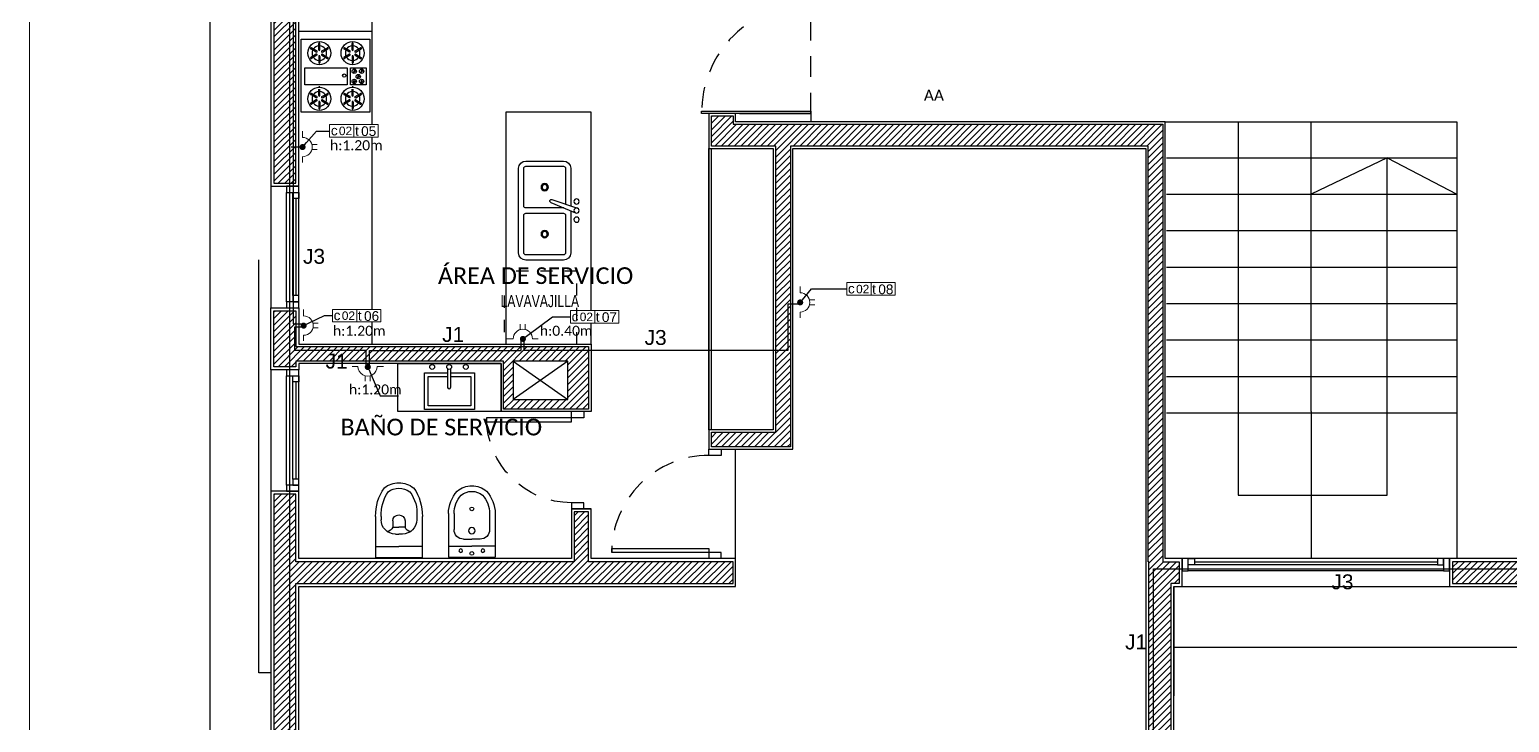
# Model space of a CAD drawing. Header units: millimetres. Extents: x 430 to 1353, y -204 to 152.
# Drawn here: x 641.06 to 653.24, y -1.71 to 4 of the extents above; entities that cross this region are included whole.
import ezdxf
from ezdxf import colors
from ezdxf.entities.mleader import LeaderData, LeaderLine
from ezdxf.math import Vec2, Vec3

# ---------------------------------------------------------------- set-up
doc = ezdxf.new("R2010")
doc.units = ezdxf.units.MM
doc.linetypes.add('DASHED', pattern=[0.3, 0.17, -0.13])
doc.linetypes.add('HIDDENX3', pattern=[0.15, 0.1, -0.05])
doc.layers.get('0').update_dxf_attribs({"color": 250})
for name, color, linetype in [('AN - Texto 1-25', 252, 'Continuous'), ('AR - Carpinteria', 252, 'Continuous'), ('AR - Equipamiento Fijo', 252, 'Continuous'), ('AR - Ht', 252, 'Continuous'), ('AR - Proyeccion', 252, 'DASHED'), ('AR - Vista 05', 252, 'Continuous'), ('AR - Vista 1', 252, 'Continuous'), ('AR - Vista 4', 252, 'Continuous'), ('AR-VISTA-1', 252, 'Continuous'), ('AR_Vista 1', 252, 'Continuous'), ('ER-AA', 252, 'HIDDENX3'), ('ND- ESPACIOS', 253, 'Continuous')]:
    doc.layers.add(name, color=color, linetype=linetype)
for name, color, linetype, lineweight in [('ND-Cotas', 252, 'Continuous', 9), ('ND-GLOBAL_Notas', 252, 'Continuous', 9), ('ND-texto', 251, 'Continuous', 15), ('ND-TUG-C2', 70, 'Continuous', 30), ('ND-TUG-C3', 21, 'Continuous', 30), ('ND-TUG_Boca', 160, 'Continuous', 9)]:
    doc.layers.add(name, color=color, linetype=linetype, lineweight=lineweight)
doc.styles.add('50-TXT', font='GOTHIC.TTF', dxfattribs={"width": 0.75, "height": 0.1})
doc.styles.add('Arial', font='arial.ttf')
doc.styles.add('IMPLANTACION', font='arial.ttf', dxfattribs={"height": 0.3})
doc.styles.get("Standard").update_dxf_attribs({"font": 'arial.ttf'})

# ---------------------------------------------------------------- blocks, each defined once
blk = doc.blocks.new('Toma_doble')
for p, q in [((-0.021, 0.107), (-0.021, 0.15)), ((0.019, 0.107), (0.019, 0.15)), ((-0.079, 0.03), (-0.132, 0.03)), ((0.079, 0.03), (0.126, 0.03))]:
    blk.add_line(p, q)
blk.add_arc((0, 0.03), 0.0794, 360, 180)
blk = doc.blocks.new('_Dot')
at = {"color": 0, "linetype": 'ByBlock', "lineweight": -2}
blk.add_line((-0.5, 0), (-1, 0), dxfattribs=at)
at = {"color": 0, "linetype": 'ByBlock', "const_width": 0.5}
blk.add_lwpolyline([(-0.25, 0, 1), (0.25, 0, 1)], format="xyb", close=True, dxfattribs=at)
blk = doc.blocks.new('Nomenclatura toma 10 A')
at = {"lineweight": 9}
blk.add_lwpolyline([(0, 0.052), (0.399, 0.052), (0.399, -0.052), (0, -0.052)], close=True, dxfattribs=at)
blk.add_wipeout([(0, 0.052), (0.399, 0.052), (0.399, -0.052), (0, -0.052)], dxfattribs=at)
for p, q in [((0, -0.052), (0, 0.052)), ((0, 0.052), (0.399, 0.052)), ((0.2, 0.052), (0.2, -0.052)), ((0.2, 0.052), (0.2, -0.052)), ((0.399, 0.052), (0.399, -0.052)), ((0, -0.052), (0.399, -0.052)), ((0, -0.052), (0.399, -0.052))]:
    blk.add_line(p, q, dxfattribs=at)
at = {"lineweight": 9, "style": 'IMPLANTACION'}
for s, p in [('c', (0.01, -0.037)), ('t', (0.209, -0.04))]:
    blk.add_text(s, height=0.08, dxfattribs=at).set_placement(p)
for p, height in [((0.077, -0.035), 0.07), ((0.259, -0.043), 0.08)]:
    blk.add_attdef('00', p, '', height=height, dxfattribs=at)
blk = doc.blocks.new('Estufa-p02')
for p, q in [((-0.429, 0.217), (-0.429, 0.268)), ((-0.419, 0.217), (-0.419, 0.268)), ((-0.155, 0.217), (-0.155, 0.268)), ((-0.145, 0.217), (-0.145, 0.268)), ((-0.45, 0.199), (-0.494, 0.225)), ((-0.45, 0.181), (-0.494, 0.155)), ((-0.445, 0.208), (-0.489, 0.234)), ((-0.445, 0.172), (-0.489, 0.146)), ((-0.429, 0.163), (-0.429, 0.111)), ((-0.419, 0.163), (-0.419, 0.111)), ((-0.403, 0.208), (-0.358, 0.234)), ((-0.403, 0.172), (-0.358, 0.146)), ((-0.398, 0.199), (-0.353, 0.225)), ((-0.398, 0.181), (-0.353, 0.155)), ((-0.176, 0.199), (-0.221, 0.225)), ((-0.176, 0.181), (-0.221, 0.155)), ((-0.171, 0.208), (-0.216, 0.234)), ((-0.171, 0.172), (-0.216, 0.146)), ((-0.155, 0.163), (-0.155, 0.111)), ((-0.145, 0.163), (-0.145, 0.111)), ((-0.129, 0.208), (-0.085, 0.234)), ((-0.129, 0.172), (-0.085, 0.146)), ((-0.124, 0.199), (-0.08, 0.225)), ((-0.124, 0.181), (-0.08, 0.155)), ((-0.489, 0.064), (-0.514, 0.041)), ((-0.502, 0.029), (-0.489, 0.062)), ((-0.46, 0.022), (-0.485, -0.002)), ((-0.473, -0.011), (-0.46, 0.022)), ((-0.427, 0.062), (-0.453, 0.038)), ((-0.44, 0.029), (-0.427, 0.062)), ((-0.489, -0.025), (-0.515, -0.049)), ((-0.502, -0.054), (-0.489, -0.021)), ((-0.428, -0.021), (-0.453, -0.045)), ((-0.441, -0.054), (-0.428, -0.021)), ((-0.429, -0.159), (-0.429, -0.108)), ((-0.419, -0.159), (-0.419, -0.108)), ((-0.155, -0.159), (-0.155, -0.108)), ((-0.145, -0.159), (-0.145, -0.108)), ((-0.45, -0.177), (-0.494, -0.151)), ((-0.45, -0.195), (-0.494, -0.221)), ((-0.445, -0.168), (-0.489, -0.142)), ((-0.445, -0.204), (-0.489, -0.23)), ((-0.429, -0.213), (-0.429, -0.265)), ((-0.419, -0.213), (-0.419, -0.265)), ((-0.403, -0.168), (-0.358, -0.142)), ((-0.403, -0.204), (-0.358, -0.23)), ((-0.398, -0.177), (-0.353, -0.151)), ((-0.398, -0.195), (-0.353, -0.221)), ((-0.176, -0.177), (-0.221, -0.151)), ((-0.176, -0.195), (-0.221, -0.221)), ((-0.171, -0.168), (-0.216, -0.142)), ((-0.171, -0.204), (-0.216, -0.23)), ((-0.155, -0.213), (-0.155, -0.265)), ((-0.145, -0.213), (-0.145, -0.265)), ((-0.129, -0.168), (-0.085, -0.142)), ((-0.129, -0.204), (-0.085, -0.23)), ((-0.124, -0.177), (-0.08, -0.151)), ((-0.124, -0.195), (-0.08, -0.221))]:
    blk.add_line(p, q)
for points in [[(-0.565, 0.3), (0, 0.3), (0, -0.3), (-0.565, -0.3)], [(-0.535, 0.074), (-0.406, 0.074), (-0.406, -0.066), (-0.535, -0.066)], [(-0.379, 0.074), (-0.031, 0.074), (-0.031, -0.066), (-0.379, -0.066)]]:
    blk.add_lwpolyline(points, close=True)
for centre, radius in [((-0.424, 0.19), 0.095), ((-0.15, 0.19), 0.095), ((-0.498, 0.047), 0.018), ((-0.47, 0.007), 0.018), ((-0.437, 0.047), 0.018), ((-0.355, -0.001), 0.0133), ((-0.424, -0.186), 0.095), ((-0.498, -0.037), 0.018), ((-0.437, -0.037), 0.018), ((-0.15, -0.186), 0.095)]:
    blk.add_circle(centre, radius)
for centre, radius, start, end in [((-0.424, 0.19), 0.06, 93.8226, 146.1774), ((-0.424, 0.268), 0.005, 360, 180), ((-0.424, 0.19), 0.06, 33.8226, 86.1774), ((-0.15, 0.19), 0.06, 93.8226, 146.1774), ((-0.15, 0.268), 0.005, 360, 180), ((-0.15, 0.19), 0.06, 33.8226, 86.1774), ((-0.492, 0.229), 0.005, 60, 240), ((-0.492, 0.151), 0.005, 120, 300), ((-0.424, 0.19), 0.06, 153.8226, 206.1774), ((-0.424, 0.19), 0.06, 213.8226, 266.1774), ((-0.447, 0.203), 0.005, 240, 60), ((-0.447, 0.176), 0.005, 300, 120), ((-0.424, 0.217), 0.005, 180, 0), ((-0.424, 0.163), 0.005, 0, 180), ((-0.424, 0.19), 0.06, 273.8226, 326.1774), ((-0.4, 0.203), 0.005, 120, 300), ((-0.4, 0.176), 0.005, 60, 240), ((-0.424, 0.19), 0.06, 333.8226, 26.1774), ((-0.356, 0.229), 0.005, 300, 120), ((-0.356, 0.151), 0.005, 240, 60), ((-0.218, 0.229), 0.005, 60, 240), ((-0.218, 0.151), 0.005, 120, 300), ((-0.15, 0.19), 0.06, 153.8226, 206.1774), ((-0.15, 0.19), 0.06, 213.8226, 266.1774), ((-0.173, 0.203), 0.005, 240, 60), ((-0.173, 0.176), 0.005, 300, 120), ((-0.15, 0.217), 0.005, 180, 0), ((-0.15, 0.163), 0.005, 0, 180), ((-0.15, 0.19), 0.06, 273.8226, 326.1774), ((-0.127, 0.203), 0.005, 120, 300), ((-0.127, 0.176), 0.005, 60, 240), ((-0.15, 0.19), 0.06, 333.8226, 26.1774), ((-0.082, 0.229), 0.005, 300, 120), ((-0.082, 0.151), 0.005, 240, 60), ((-0.424, 0.096), 0.005, 180, 360), ((-0.15, 0.096), 0.005, 180, 360), ((-0.424, -0.108), 0.005, 360, 180), ((-0.15, -0.108), 0.005, 360, 180), ((-0.492, -0.147), 0.005, 60, 240), ((-0.492, -0.225), 0.005, 120, 300), ((-0.424, -0.186), 0.06, 153.8226, 206.1774), ((-0.424, -0.186), 0.06, 93.8226, 146.1774), ((-0.424, -0.186), 0.06, 213.8226, 266.1774), ((-0.447, -0.173), 0.005, 240, 60), ((-0.447, -0.2), 0.005, 300, 120), ((-0.424, -0.159), 0.005, 180, 0), ((-0.424, -0.213), 0.005, 0, 180), ((-0.424, -0.186), 0.06, 33.8226, 86.1774), ((-0.424, -0.186), 0.06, 273.8226, 326.1774), ((-0.4, -0.173), 0.005, 120, 300), ((-0.4, -0.2), 0.005, 60, 240), ((-0.424, -0.186), 0.06, 333.8226, 26.1774), ((-0.356, -0.147), 0.005, 300, 120), ((-0.356, -0.225), 0.005, 240, 60), ((-0.218, -0.147), 0.005, 60, 240), ((-0.218, -0.225), 0.005, 120, 300), ((-0.15, -0.186), 0.06, 153.8226, 206.1774), ((-0.15, -0.186), 0.06, 93.8226, 146.1774), ((-0.15, -0.186), 0.06, 213.8226, 266.1774), ((-0.173, -0.173), 0.005, 240, 60), ((-0.173, -0.2), 0.005, 300, 120), ((-0.15, -0.159), 0.005, 180, 0), ((-0.15, -0.213), 0.005, 0, 180), ((-0.15, -0.186), 0.06, 33.8226, 86.1774), ((-0.15, -0.186), 0.06, 273.8226, 326.1774), ((-0.127, -0.173), 0.005, 120, 300), ((-0.127, -0.2), 0.005, 60, 240), ((-0.15, -0.186), 0.06, 333.8226, 26.1774), ((-0.082, -0.147), 0.005, 300, 120), ((-0.082, -0.225), 0.005, 240, 60), ((-0.424, -0.265), 0.005, 180, 360), ((-0.15, -0.265), 0.005, 180, 360)]:
    blk.add_arc(centre, radius, start, end)
blk = doc.blocks.new('*U491')
blk.add_lwpolyline([(0.05, 0.1), (0.05, 0.9), (0.083, 0.9), (0.083, 0.1)], close=True)
for points in [[(0, 0), (0.05, 0), (0.05, 0.1), (0, 0.1)], [(0.9, 0), (0.85, 0), (0.85, 0.1), (0.9, 0.1)]]:
    blk.add_lwpolyline(points)
at = {"color": 8, "linetype": 'DASHED'}
blk.add_arc((0.05, 0.1), 0.8, 360, 90, dxfattribs=at)
blk = doc.blocks.new('*U492')
blk.add_lwpolyline([(0.05, 0.1), (0.05, 0.8), (0.083, 0.8), (0.083, 0.1)], close=True)
for points in [[(0, 0), (0.05, 0), (0.05, 0.1), (0, 0.1)], [(0.8, 0), (0.75, 0), (0.75, 0.1), (0.8, 0.1)]]:
    blk.add_lwpolyline(points)
at = {"color": 8, "linetype": 'DASHED'}
blk.add_arc((0.05, 0.1), 0.7, 360, 90, dxfattribs=at)
blk = doc.blocks.new('INOD3-VS')
for p, q in [((-0.19, 0), (0.19, 0)), ((-0.19, -0.334), (-0.19, 0)), ((0.19, -0.334), (0.19, 0)), ((-0.19, -0.09), (0, -0.09)), ((0.19, -0.09), (0, -0.09)), ((-0.028, -0.19), (0, -0.19)), ((0.028, -0.19), (0, -0.19)), ((-0.145, -0.334), (-0.145, -0.307)), ((-0.05, -0.297), (-0.05, -0.247)), ((-0.05, -0.247), (0, -0.247)), ((0.05, -0.247), (0, -0.247)), ((0.05, -0.297), (0.05, -0.247)), ((0.145, -0.334), (0.145, -0.307))]:
    blk.add_line(p, q)
for centre, radius, start, end in [((-0.028, -0.307), 0.117, 90, 180), ((-0.095, -0.259), 0.0464, 14.8851, 92.9268), ((0.028, -0.307), 0.117, 0, 90), ((0.095, -0.259), 0.0464, 87.0732, 165.1149), ((0.195, -0.344), 0.385, 178.5208, 215.4085), ((0.198, -0.345), 0.343, 178.2465, 213.5506), ((0, -0.297), 0.05, 180, 270), ((0, -0.297), 0.05, 270, 0), ((-0.127, -0.365), 0.274, 321.8101, 6.3928), ((-0.192, -0.345), 0.383, 324.4734, 1.5973), ((0, -0.419), 0.19, 231.2469, 270), ((0, -0.419), 0.145, 232.619, 270), ((0, -0.419), 0.145, 270, 307.381), ((0, -0.419), 0.19, 270, 308.7531)]:
    blk.add_arc(centre, radius, start, end)
blk = doc.blocks.new('BIDE2-VS')
for p, q in [((-0.19, 0), (0.19, 0)), ((-0.19, -0.354), (-0.19, 0)), ((0.19, -0.354), (0.19, 0)), ((-0.19, -0.09), (0, -0.09)), ((0.19, -0.09), (0, -0.09)), ((-0.145, -0.354), (-0.145, -0.224)), ((-0.067, -0.146), (0, -0.146)), ((0.067, -0.146), (0, -0.146)), ((0.145, -0.354), (0.145, -0.224)), ((-0.145, -0.354), (-0.145, -0.327))]:
    blk.add_line(p, q)
for centre, radius in [((-0.09, -0.052), 0.015), ((0.09, -0.052), 0.015), ((0, -0.215), 0.026)]:
    blk.add_circle(centre, radius)
for centre, radius, start, end in [((0, -0.03), 0.015, 90, 270), ((0, -0.03), 0.015, 270, 90), ((-0.067, -0.224), 0.0781, 90, 180), ((0.067, -0.224), 0.0781, 0, 90), ((0.084, -0.354), 0.274, 180, 222.2256), ((0.084, -0.354), 0.229, 180, 221.3159), ((-0.084, -0.354), 0.229, 318.6841, 0), ((-0.084, -0.354), 0.274, 317.7744, 0), ((0, -0.393), 0.015, 90, 270), ((0, -0.393), 0.015, 270, 90), ((0, -0.39), 0.19, 231.2469, 270), ((0, -0.39), 0.145, 232.619, 270), ((0, -0.39), 0.145, 270, 307.381), ((0, -0.39), 0.19, 270, 308.7531)]:
    blk.add_arc(centre, radius, start, end)
blk = doc.blocks.new('*U294')
at = {"color": 8}
blk.add_line((2.1, 0.025), (0.1, 0.025), dxfattribs=at)
at = {"layer": 'AR - Carpinteria'}
for p, q in [((0.05, 0.1), (2.15, 0.1)), ((0.05, 0), (2.15, 0)), ((0.1, 0.05), (2.1, 0.05))]:
    blk.add_line(p, q, dxfattribs=at)
for points in [[(0, 0), (0.05, 0), (0.05, 0.1), (0, 0.1)], [(0.05, 0), (0.1, 0), (0.1, 0.05), (0.05, 0.05)], [(2.15, 0), (2.1, 0), (2.1, 0.05), (2.15, 0.05)], [(2.15, 0), (2.2, 0), (2.2, 0.1), (2.15, 0.1)]]:
    blk.add_lwpolyline(points, close=True, dxfattribs=at)
blk = doc.blocks.new('*U496')
at = {"color": 8}
blk.add_line((0.9, 0.025), (0.1, 0.025), dxfattribs=at)
at = {"layer": 'AR - Carpinteria'}
for p, q in [((0.05, 0.1), (0.95, 0.1)), ((0.05, 0), (0.95, 0)), ((0.1, 0.05), (0.9, 0.05))]:
    blk.add_line(p, q, dxfattribs=at)
for points in [[(0, 0), (0.05, 0), (0.05, 0.1), (0, 0.1)], [(0.05, 0), (0.1, 0), (0.1, 0.05), (0.05, 0.05)], [(0.95, 0), (0.9, 0), (0.9, 0.05), (0.95, 0.05)], [(0.95, 0), (1, 0), (1, 0.1), (0.95, 0.1)]]:
    blk.add_lwpolyline(points, close=True, dxfattribs=at)
blk = doc.blocks.new('Tarja-p07')
for p, q in [((0.405, 0.63), (-0.405, 0.63)), ((-0.475, 0.56), (-0.475, 0.2)), ((0.475, 0.2), (0.475, 0.56)), ((-0.106, 0.312), (-0.024, 0.067)), ((-0.079, 0.322), (0.023, 0.085)), ((-0.405, 0.13), (-0.045, 0.13)), ((0.004, 0.13), (0.405, 0.13))]:
    blk.add_line(p, q)
for points in [[(-0.025, 0.197, 0.035735), (-0.025, 0.2), (-0.025, 0.56, 0.414214), (-0.045, 0.58), (-0.405, 0.58, 0.414214), (-0.425, 0.56)], [(-0.425, 0.56), (-0.425, 0.2, 0.414214), (-0.405, 0.18), (-0.062, 0.18, 0.414214)]]:
    blk.add_lwpolyline(points, format="xyb")
blk.add_lwpolyline([(0.025, 0.56), (0.025, 0.2, 0.414214), (0.045, 0.18), (0.405, 0.18, 0.414214), (0.425, 0.2), (0.425, 0.56, 0.414214), (0.405, 0.58), (0.045, 0.58, 0.414214)], format="xyb", close=True)
for centre, radius in [((-0.225, 0.38), 0.035), ((-0.225, 0.38), 0.025), ((0.225, 0.38), 0.035), ((0.225, 0.38), 0.025), ((-0.087, 0.075), 0.025), ((0, 0.075), 0.025), ((0.087, 0.075), 0.025)]:
    blk.add_circle(centre, radius)
for centre, radius, start, end in [((-0.405, 0.56), 0.07, 90, 180), ((0.405, 0.56), 0.07, 360, 90), ((-0.092, 0.316), 0.0147, 23.221, 198.6421), ((-0.405, 0.2), 0.07, 180, 270), ((-0.405, 0.2), 0.02, 180, 270), ((-0.405, 0.2), 0.02, 180, 270), ((0.405, 0.2), 0.07, 270, 360)]:
    blk.add_arc(centre, radius, start, end)
blk = doc.blocks.new('PLANTA BAJA')
at = {"layer": 'AR - Ht', "true_color": 0x383838, "transparency": 33554610}
h = blk.add_hatch(dxfattribs=at)
h.set_pattern_fill('ANSI31', color=250, scale=0.012)
h.set_pattern_definition([(45, (-605.2518, -51.777135), (-0.0269407684, 0.0269407684), [])])
h.paths.add_polyline_path([(23.605, 24.735), (23.425, 24.735), (23.425, 24.69), (22.52, 24.69), (22.52, 24.63), (22.759, 24.63), (22.759, 24.58), (22.52, 24.58), (22.52, 24.52), (23.425, 24.52), (23.425, 24.45), (23.605, 24.45)])
h.paths.add_polyline_path([(18.205, 30.805), (18.025, 30.805), (18.025, 30.625), (18.205, 30.625)])
h.paths.add_polyline_path([(0.205, 16.225), (1.215, 16.225), (1.215, 16.405), (0.025, 16.405), (0.025, 10.52), (0.205, 10.52), (0.205, 11.89), (0.205, 13.002), (1.197, 13.002), (1.197, 13.068), (0.517, 13.068), (0.517, 13.118), (1.197, 13.118), (1.197, 13.182), (0.205, 13.182), (0.205, 14.957), (0.82, 14.957), (0.82, 15.077), (0.205, 15.077)])
h.paths.add_polyline_path([(4.45, 16.405), (2.165, 16.405), (2.165, 16.225), (3.625, 16.225), (3.625, 13.182), (2.638, 13.182), (2.638, 13.118), (3.318, 13.118), (3.318, 13.068), (2.638, 13.068), (2.638, 13.002), (3.625, 13.002), (3.625, 12.015), (3.805, 12.015), (3.805, 16.225), (4.45, 16.225)])
h.paths.add_polyline_path([(7.455, 16.405), (5.5, 16.405), (5.5, 16.225), (7.455, 16.225)])
h.paths.add_polyline_path([(7.34, 11.005), (3.805, 11.005), (3.805, 11.075), (3.625, 11.075), (3.625, 10.825), (4.155, 10.825), (4.155, 8.47), (3.625, 8.47), (3.625, 8.35), (4.275, 8.35), (4.275, 10.825), (7.22, 10.825), (7.22, 7.405), (7.225, 7.405), (7.225, 0.025), (7.405, 0.025), (7.405, 7.225), (7.475, 7.225), (7.475, 7.405), (7.34, 7.405)])
h.paths.add_polyline_path([(3.805, 7.405), (2.615, 7.405), (2.615, 7.815), (2.495, 7.815), (2.495, 7.405), (0.205, 7.405), (0.205, 7.96), (0.025, 7.96), (0.025, 0.025), (0.205, 0.025), (0.205, 7.225), (3.805, 7.225)])
h.paths.add_polyline_path([(11.69, 7.405), (9.89, 7.405), (9.725, 7.405), (9.725, 7.225), (11.69, 7.225)])
h.paths.add_polyline_path([(14.62, 11.005), (10.81, 11.005), (10.81, 10.825), (14.62, 10.825)])
h.paths.add_polyline_path([(18.225, 11.005), (15.875, 11.005), (15.875, 10.825), (18.055, 10.825), (18.055, 9.505), (17.475, 9.505), (17.475, 9.175), (17.215, 9.175), (17.215, 9.055), (18.055, 9.055), (18.055, 7.405), (17.47, 7.405), (17.47, 7.225), (18.035, 7.225), (18.195, 7.225), (18.22, 7.225), (18.22, 7.405), (18.175, 7.405), (18.175, 10.825), (18.225, 10.825)])
h.paths.add_polyline_path([(18.055, 9.425), (18.055, 9.175), (17.555, 9.175), (17.555, 9.425)], flags=16)
h.paths.add_polyline_path([(16.42, 7.405), (16.375, 7.405), (16.375, 9.95), (16.255, 9.95), (16.255, 7.405), (13.74, 7.405), (13.74, 7.225), (14.29, 7.225), (14.29, 5.415), (14.74, 5.415), (14.74, 7.225), (16.395, 7.225), (16.42, 7.225)])
h.paths.add_polyline_path([(23.605, 16.405), (21.57, 16.405), (21.57, 16.225), (23.425, 16.225), (23.425, 11.685), (19.375, 11.685), (19.375, 12.365), (19.255, 12.365), (19.17, 12.365), (19.17, 12.245), (19.255, 12.245), (19.255, 11.005), (19.165, 11.005), (19.165, 10.825), (19.375, 10.825), (19.375, 11.565), (23.425, 11.565), (23.425, 7.405), (21.57, 7.405), (21.57, 7.225), (23.605, 7.225)])
h.paths.add_polyline_path([(18.22, 16.405), (17.91, 16.405), (17.91, 16.225), (18.055, 16.225), (18.055, 12.25), (18.22, 12.25), (18.22, 12.36), (18.175, 12.36), (18.175, 16.225), (18.22, 16.225)])
h.paths.add_polyline_path([(21.77, 23.57), (20.762, 23.57), (20.762, 23.535), (21.362, 23.535), (21.362, 23.435), (20.762, 23.435), (20.762, 23.4), (21.66, 23.4), (21.66, 23.165), (21.77, 23.165)])
h.paths.add_polyline_path([(18.918, 23.535), (19.512, 23.535), (19.512, 23.57), (18.215, 23.57), (18.215, 23.615), (18.025, 23.615), (18.025, 19.825), (18.23, 19.825), (18.255, 19.825), (18.255, 20.005), (18.205, 20.005), (18.205, 23.4), (19.512, 23.4), (19.512, 23.435), (18.918, 23.435)])
h.paths.add_polyline_path([(23.605, 30.805), (23.355, 30.805), (23.355, 30.625), (23.425, 30.625), (23.425, 26.15), (21.66, 26.15), (21.66, 24.52), (21.77, 24.52), (21.77, 26.04), (23.425, 26.04), (23.425, 25.785), (23.605, 25.785)])
h.paths.add_polyline_path([(3.825, 20.005), (2.375, 20.005), (2.375, 20.055), (2.265, 20.055), (2.265, 20.005), (0.205, 20.005), (0.205, 20.055), (0.025, 20.055), (0.025, 19.825), (3.825, 19.825)])
h.paths.add_polyline_path([(5.605, 23.61), (5.425, 23.61), (5.425, 20.005), (5.375, 20.005), (5.375, 19.825), (5.4, 19.825), (5.605, 19.825)])
h.paths.add_polyline_path([(5.605, 30.805), (5.425, 30.805), (5.425, 30.625), (5.605, 30.625)])
h.paths.add_polyline_path([(0.21, 21.41), (0.21, 21.66), (0.36, 21.66), (0.36, 21.41)], flags=16)
h.paths.add_polyline_path([(0.435, 21.66), (2.265, 21.66), (2.265, 20.905), (2.375, 20.905), (2.375, 21.66), (4.055, 21.66), (4.055, 20.96), (4.165, 20.96), (4.165, 21.635), (4.165, 22.685), (4.015, 22.685), (4.015, 21.77), (1.965, 21.77), (1.965, 22.685), (1.815, 22.685), (1.815, 21.77), (0.42, 21.77), (0.205, 21.77), (0.205, 30.625), (0.275, 30.625), (0.275, 30.805), (0.23, 30.805), (0.025, 30.805), (0.025, 21.085), (0.205, 21.085), (0.205, 21.335), (0.435, 21.335)])
h.paths.add_polyline_path([(1.995, 8.74), (1.995, 9.055), (2.445, 9.055), (2.445, 8.74)], flags=16)
h.paths.add_polyline_path([(2.615, 9.035), (2.615, 9.175), (0.205, 9.175), (0.205, 9.47), (0.025, 9.47), (0.025, 9.035), (0.025, 9.01), (0.205, 9.01), (0.205, 9.055), (1.915, 9.055), (1.915, 8.66), (2.615, 8.66)])
h.paths.add_polyline_path([(23.425, 21.935), (23.17, 21.935), (23.17, 22.09), (23.425, 22.09)], flags=16)
h.paths.add_polyline_path([(23.605, 23.4), (23.425, 23.4), (23.425, 23.335), (22.62, 23.335), (22.62, 23.275), (22.859, 23.275), (22.859, 23.225), (22.62, 23.225), (22.62, 23.165), (23.425, 23.165), (23.425, 22.165), (23.095, 22.165), (23.095, 21.935), (21.795, 21.935), (21.66, 21.935), (21.66, 21.865), (21.795, 21.865), (23.425, 21.865), (23.425, 20.005), (21.77, 20.005), (21.77, 21.115), (21.66, 21.115), (21.66, 20.005), (21.605, 20.005), (21.605, 19.825), (21.64, 19.825), (23.605, 19.825)])
at = {"layer": 'AN - Texto 1-25'}
blk.add_line((1.895, 9.055), (1.895, 9.055), dxfattribs=at)
at = {"layer": 'AR - Carpinteria'}
for p, q in [((0, 10.495), (0, 9.495)), ((0, 8.985), (0, 7.985)), ((3.825, 7.43), (3.825, 8.33)), ((7.5, 7.2), (9.7, 7.2))]:
    blk.add_line(p, q, dxfattribs=at)
blk.add_lwpolyline([(4.445, 11.095), (3.545, 11.095), (3.545, 11.113), (4.445, 11.113)], close=True, dxfattribs=at)
at = {"layer": 'AR - Equipamiento Fijo'}
for p, q in [((0.83, 12.985), (0.83, 9.195)), ((2.635, 9.195), (2.635, 9.795)), ((1.455, 8.992), (1.455, 8.838)), ((1.479, 8.992), (1.479, 8.838))]:
    blk.add_line(p, q, dxfattribs=at)
for points in [[(2.635, 9.795), (2.635, 11.106), (1.935, 11.106), (1.935, 9.195)], [(1.479, 8.959), (1.676, 8.959), (1.676, 8.658), (1.264, 8.658), (1.264, 8.959), (1.455, 8.959)], [(1.479, 8.929), (1.646, 8.929), (1.646, 8.688), (1.294, 8.688), (1.294, 8.929), (1.455, 8.929)]]:
    blk.add_lwpolyline(points, dxfattribs=at)
blk.add_lwpolyline([(1.045, 9.035), (1.895, 9.035), (1.895, 8.64), (1.045, 8.64)], close=True, dxfattribs=at)
blk.add_arc((1.467, 8.839), 0.0121, 185.5464, 354.4536, dxfattribs=at)
at = {"layer": 'AR - Proyeccion', "color": 8}
blk.add_line((4.445, 11.095), (4.445, 12.013), dxfattribs=at)
at = {"layer": 'AR - Proyeccion', "ltscale": 20}
blk.add_line((3.605, 10.805), (3.605, 8.49), dxfattribs=at)
blk.add_lwpolyline([(0, 6.49), (-0.1, 6.49), (-0.1, 17.28), (5.425, 17.28), (5.425, 19.8)], dxfattribs=at)
at = {"layer": 'AR - Proyeccion', "color": 8}
blk.add_arc((4.436, 11.104), 0.891, 89.3464, 180.5787, dxfattribs=at)
at = {"layer": 'AR - Vista 05'}
for p, q in [((0.83, 11.769), (0.23, 11.769)), ((3.858, 11.095), (4.445, 11.095)), ((4.445, 11.095), (4.445, 11.025))]:
    blk.add_line(p, q, dxfattribs=at)
for points in [[(1.217, 13.118), (1.217, 13.202), (0.23, 13.202), (0.23, 14.937), (0.84, 14.937), (0.84, 15.097), (0.23, 15.097), (0.23, 16.2), (1.24, 16.2), (1.24, 16.43), (0, 16.43), (0, 10.495), (0.23, 10.495), (0.23, 11.89)], [(2.475, 7.84), (2.635, 7.84), (2.475, 7.84), (2.475, 7.43), (0.23, 7.43), (0.23, 7.985), (0, 7.985), (0, 0), (0.23, 0), (0.23, 7.2), (3.825, 7.2), (3.825, 7.43), (2.635, 7.43), (2.635, 7.84)]]:
    blk.add_lwpolyline(points, dxfattribs=at)
for points in [[(7.43, 7.2), (7.5, 7.2), (7.5, 7.43), (7.36, 7.43), (7.36, 11.025), (3.825, 11.025), (3.825, 11.095), (3.605, 11.095), (3.605, 10.805), (4.135, 10.805), (4.135, 8.49), (3.605, 8.49), (3.605, 8.33), (4.295, 8.33), (4.295, 10.805), (7.2, 10.805), (7.2, 0), (7.43, 0)], [(2.635, 8.64), (1.895, 8.64), (1.895, 9.035), (0.23, 9.035), (0.23, 8.985), (0, 8.985), (0, 9.035), (0, 9.495), (0.23, 9.495), (0.23, 9.195), (2.635, 9.195), (2.635, 9.035)], [(9.7, 7.43), (9.7, 7.2), (11.715, 7.2), (11.715, 7.43), (9.89, 7.43)]]:
    blk.add_lwpolyline(points, close=True, dxfattribs=at)
for centre in [(1.328, 9.008), (1.467, 9.008), (1.605, 9.008)]:
    blk.add_circle(centre, 0.02, dxfattribs=at)
at = {"layer": 'AR - Vista 1'}
for p, q in [((3.605, 8.49), (3.605, 10.805)), ((3.625, 8.49), (3.625, 10.805)), ((1.995, 9.055), (2.445, 8.74)), ((2.445, 9.055), (1.995, 8.74))]:
    blk.add_line(p, q, dxfattribs=at)
at = {"layer": 'AR - Vista 4'}
blk.add_lwpolyline([(1.197, 13.118), (1.197, 13.182), (0.205, 13.182), (0.205, 14.957), (0.82, 14.957), (0.82, 15.077), (0.205, 15.077), (0.205, 16.225), (1.215, 16.225), (1.215, 16.405), (0.025, 16.405), (0.025, 10.52), (0.205, 10.52), (0.205, 11.89)], dxfattribs=at)
for points in [[(7.22, 10.825), (4.275, 10.825), (4.275, 8.35), (3.625, 8.35), (3.625, 8.47), (4.155, 8.47), (4.155, 10.825), (3.625, 10.825), (3.625, 11.075), (3.805, 11.075), (3.805, 11.005), (7.34, 11.005), (7.34, 7.405), (7.475, 7.405), (7.475, 7.225), (7.405, 7.225), (7.405, 0.025), (7.225, 0.025), (7.225, 7.405), (7.22, 7.405)], [(2.615, 8.66), (1.915, 8.66), (1.915, 9.055), (0.205, 9.055), (0.205, 9.01), (0.025, 9.01), (0.025, 9.035), (0.025, 9.47), (0.205, 9.47), (0.205, 9.175), (2.615, 9.175), (2.615, 9.035)], [(2.445, 9.055), (1.995, 9.055), (1.995, 8.74), (2.445, 8.74)], [(2.495, 7.815), (2.495, 7.405), (0.205, 7.405), (0.205, 7.96), (0.025, 7.96), (0.025, 0.025), (0.205, 0.025), (0.205, 7.225), (3.805, 7.225), (3.805, 7.405), (2.615, 7.405), (2.615, 7.815)], [(9.725, 7.405), (9.725, 7.225), (11.69, 7.225), (11.69, 7.405), (9.89, 7.405)]]:
    blk.add_lwpolyline(points, close=True, dxfattribs=at)
at = {"layer": 'AR-VISTA-1'}
blk.add_line((10.915, 6.7), (7.43, 6.7), dxfattribs=at)
at = {"layer": 'AR_Vista 1'}
for p, q in [((7.36, 11.025), (9.76, 11.025)), ((7.36, 10.995), (7.36, 10.995)), ((8.56, 8.64), (8.56, 11.025)), ((9.76, 11.025), (9.76, 7.43)), ((7.37, 10.73), (9.76, 10.73)), ((7.37, 10.43), (9.76, 10.43)), ((7.37, 10.13), (9.76, 10.13)), ((7.37, 9.83), (9.76, 9.83)), ((7.37, 9.53), (9.76, 9.53)), ((7.37, 9.23), (9.76, 9.23)), ((7.37, 8.93), (9.76, 8.93)), ((7.37, 8.63), (9.76, 8.63)), ((8.56, 8.64), (8.56, 7.44))]:
    blk.add_line(p, q, dxfattribs=at)
for points in [[(0, 0), (-0.5, 0), (-0.5, 16.43), (-0.5, 16.93), (0, 16.93)], [(7.96, 11.025), (7.96, 7.953), (9.187, 7.953), (9.187, 10.73), (8.56, 10.43)], [(9.187, 10.73), (9.76, 10.43)]]:
    blk.add_lwpolyline(points, dxfattribs=at)
at = {"layer": 'AR - Carpinteria'}
for name, p, rotation in [('*U496', (0.23, 9.495), 90), ('*U496', (0.23, 7.985), 90), ('*U491', (3.705, 7.43), 90), ('*U294', (9.7, 7.43), 180)]:
    blk.add_blockref(name, p, dxfattribs=dict(at, rotation=rotation))
at = {"layer": 'AR - Carpinteria', "xscale": -1.000000000000024, "rotation": 90}
blk.add_blockref('*U492', (2.575, 8.64), dxfattribs=at)
at = {"layer": 'AR - Equipamiento Fijo', "rotation": 179.9999999999999}
blk.add_blockref('Estufa-p02', (0.249, 11.405), dxfattribs=at)
at = {"layer": 'AR - Equipamiento Fijo'}
for name, p, xscale, yscale, zscale, rotation in [('Tarja-p07', (2.58, 10.295), -0.8590521644313922, 0.8590521644313922, 0.8590521644313678, 90), ('INOD3-VS', (1.054, 7.44), -1.01, 1.01, 1.01, 180), ('BIDE2-VS', (1.654, 7.443), -1.01, 1.01, 1.01, 180)]:
    blk.add_blockref(name, p, dxfattribs=dict(at, xscale=xscale, yscale=yscale, zscale=zscale, rotation=rotation))

msp = doc.modelspace()

# ---------------------------------------------------------------- linework, layer by layer
at = {"layer": 'ND- ESPACIOS'}
msp.add_line((650.484, -1.488), (650.484, -0.588), dxfattribs=at)
at = {"layer": 'ND-GLOBAL_Notas'}
msp.add_lwpolyline([(641.065, 31.558), (668.729, 31.558), (668.729, -9.758), (641.065, -9.758)], close=True, dxfattribs=at)
at = {"layer": 'ND-TUG-C2'}
msp.add_line((643.311, 3.03), (643.216, 3.03), dxfattribs=at)
for points in [[(643.303, 4.68), (643.233, 4.68), (643.233, 1.574), (643.314, 1.574)], [(643.861, 1.219), (643.861, 1.355), (645.11, 1.355), (645.11, 1.447)]]:
    msp.add_lwpolyline(points, dxfattribs=at)
at = {"layer": 'ND-TUG-C3'}
for points in [[(643.308, 6.685), (643.203, 6.685), (643.203, -2.207), (643.31, -2.207)], [(650.247, -2.214), (650.314, -2.214), (650.314, -0.441), (653.79, -0.441), (653.79, -0.36)]]:
    msp.add_lwpolyline(points, dxfattribs=at)

# ---------------------------------------------------------------- block references
at = {"layer": 'AR - Vista 05'}
msp.add_blockref('PLANTA BAJA', (643.05, -7.788), dxfattribs=at)
at = {"layer": 'ND-TUG_Boca'}
for p, rotation in [((643.281, 3.03), 270), ((647.376, 1.751), 270), ((643.29, 1.56), 270), ((643.846, 1.254), 180)]:
    msp.add_blockref('Toma_doble', p, dxfattribs=dict(at, rotation=rotation))
msp.add_blockref('Toma_doble', (645.124, 1.421), dxfattribs=at)

# ---------------------------------------------------------------- texts
at = {"layer": 'ND- ESPACIOS', "attachment_point": 1, "rotation": 0.0046}
for s, width, gutter_width, heights, insert, char_height in [('{\\fCalibri|b0|i0|c0|p34;\\H0.91667x;AA}', 0.36085, 10.176, [0.279], (648.424, 3.502), 0.1), ('{\\fCalibri|b0|i0|c0|p34;\\H0.91667x;ÁREA DE SERVICIO}', 2.08202, 10.754, [0.357], (644.425, 2.04), 0.15), ('{\\fCalibri|b0|i0|c0|p34;\\H0.91667x;BAÑO DE SERVICIO}', 2.08202, 10.754, [0.357], (643.623, 0.794), 0.15)]:
    msp.add_mtext_dynamic_manual_height_columns(s, width=width, gutter_width=gutter_width, heights=heights, dxfattribs=dict(at, insert=insert, char_height=char_height))
at = {"layer": 'ND-Cotas', "insert": (643.693, 1.076), "char_height": 0.09, "attachment_point": 1, "rotation": 0.0046}
msp.add_mtext_dynamic_manual_height_columns('{\\fCalibri|b0|i0|c0|p34;\\H0.91667x;h:1.20m}', width=0.67411, gutter_width=10.291, heights=[0.126], dxfattribs=at)
at = {"layer": 'ND-texto', "style": 'Arial'}
for s, p in [('J3', (643.315, 2.069)), ('J1', (644.46, 1.426)), ('J3', (646.126, 1.401)), ('J1', (643.501, 1.207)), ('J3', (651.778, -0.61)), ('J1', (650.08, -1.105))]:
    msp.add_text(s, height=0.1227, dxfattribs=at).set_placement(p)

# ---------------------------------------------------------------- leaders
at = {"layer": 'ND-TUG-C2', "lineweight": 9}
ml = msp.add_multileader_mtext('Standard', dxfattribs=at)
ml.set_content('')
ml.set_leader_properties(color=256, linetype='ByLayer', lineweight=-1)
ml.set_arrow_properties(name='DOT')
ml.build(insert=Vec2(0, 0))
ml.multileader.update_dxf_attribs({"dogleg_length": 0.146, "arrow_head_size": 0.05})
ctx = ml.context
ctx.base_point, ctx.char_height, ctx.arrow_head_size, ctx.landing_gap_size, ctx.plane_origin = Vec3(643.572, 3.161), 0.25, 0.05, 0.09, Vec3(644.664, 3.209)
ctx.attachment_type = 1
notes = []
notes.append((ctx, [(1, (1, 1, 0), (643.426, 3.161), (1, 0), 0.146, [(0, [(643.311, 3.03)], 0, [])])]))
ctx.mtext, ml.multileader.dxf.content_type = None, 0
ml = msp.add_multileader_mtext('Standard', dxfattribs=at)
ml.set_content('')
ml.set_leader_properties(color=256, linetype='ByLayer', lineweight=-1)
ml.set_arrow_properties(name='DOT')
ml.build(insert=Vec2(0, 0))
ml.multileader.update_dxf_attribs({"dogleg_length": 0.146, "arrow_head_size": 0.05})
ctx = ml.context
ctx.base_point, ctx.char_height, ctx.arrow_head_size, ctx.landing_gap_size, ctx.plane_origin = Vec3(647.789, 1.862), 0.25, 0.05, 0.09, Vec3(647.23, 1.865)
ctx.text_align_type, ctx.attachment_type = 2, 1
notes.append((ctx, [(0, (1, 1, 0), (647.498, 1.862), (1, 0), 0.291, [(0, [(647.406, 1.751)], 0, [])])]))
ctx.mtext, ml.multileader.dxf.content_type = None, 0
ml = msp.add_multileader_mtext('Standard', dxfattribs=at)
ml.set_content('')
ml.set_leader_properties(color=256, linetype='ByLayer', lineweight=-1)
ml.set_arrow_properties(name='DOT')
ml.build(insert=Vec2(0, 0))
ml.multileader.update_dxf_attribs({"dogleg_length": 0.146, "arrow_head_size": 0.05})
ctx = ml.context
ctx.base_point, ctx.char_height, ctx.arrow_head_size, ctx.landing_gap_size, ctx.plane_origin = Vec3(643.637, 1.644), 0.25, 0.05, 0.09, Vec3(644.673, 1.74)
ctx.attachment_type = 1
notes.append((ctx, [(1, (1, 1, 0), (643.491, 1.644), (1, 0), 0.146, [(0, [(643.32, 1.56)], 0, [])])]))
ctx.mtext, ml.multileader.dxf.content_type = None, 0
ml = msp.add_multileader_mtext('Standard', dxfattribs=at)
ml.set_content('')
ml.set_leader_properties(color=256, linetype='ByLayer', lineweight=-1)
ml.set_arrow_properties(name='DOT')
ml.build(insert=Vec2(0, 0))
ml.multileader.update_dxf_attribs({"dogleg_length": 0.146, "arrow_head_size": 0.05})
ctx = ml.context
ctx.base_point, ctx.char_height, ctx.arrow_head_size, ctx.landing_gap_size, ctx.plane_origin = Vec3(645.515, 1.632), 0.25, 0.05, 0.09, Vec3(646.477, 1.631)
ctx.attachment_type = 1
notes.append((ctx, [(1, (1, 1, 0), (645.369, 1.632), (1, 0), 0.146, [(0, [(645.124, 1.451)], 0, [])])]))
ctx.mtext, ml.multileader.dxf.content_type = None, 0
ml = msp.add_multileader_mtext('Standard', dxfattribs=at)
ml.set_content('')
ml.set_leader_properties(color=256, linetype='ByLayer', lineweight=-1)
ml.set_arrow_properties(name='DOT')
ml.build(insert=Vec2(0, 0))
ml.multileader.update_dxf_attribs({"dogleg_length": 0.146, "arrow_head_size": 0.05})
ctx = ml.context
ctx.base_point, ctx.char_height, ctx.arrow_head_size, ctx.landing_gap_size, ctx.plane_origin = Vec3(644.1, 0.981), 0.25, 0.05, 0.09, Vec3(645.201, 1.398)
ctx.attachment_type = 1
notes.append((ctx, [(1, (1, 1, 0), (643.951, 0.981), (1, 0), 0.149, [(0, [(643.848, 1.219)], 0, [])])]))
ctx.mtext, ml.multileader.dxf.content_type = None, 0
for ctx, leaders in notes:
    for number, flags, end, landing, length, lines in leaders:
        leader = LeaderData()
        leader.index, (leader.has_last_leader_line, leader.has_dogleg_vector, leader.attachment_direction) = number, flags
        leader.last_leader_point, leader.dogleg_vector, leader.dogleg_length = Vec3(end), Vec3(landing), length
        for number, points, colour, breaks in lines:
            line = LeaderLine()
            line.index, line.vertices, line.color, line.breaks = number, Vec3.list(points), colors.encode_raw_color(colour), breaks
            leader.lines.append(line)
        ctx.leaders.append(leader)

# ---------------------------------------------------------------- next in the draw order: block references
at = {"layer": 'ND-TUG-C2'}
ref = msp.add_blockref('Nomenclatura toma 10 A', (643.534, 3.163), dxfattribs=at)
ref.add_attrib('00', '02', (643.61, 3.128), dxfattribs={"layer": '0', "lineweight": 9, "height": 0.07, "style": 'IMPLANTACION'})
ref.add_attrib('00', '05', (643.793, 3.121), dxfattribs={"layer": '0', "lineweight": 9, "height": 0.08, "style": 'IMPLANTACION'})
ref = msp.add_blockref('Nomenclatura toma 10 A', (647.789, 1.862), dxfattribs=at)
ref.add_attrib('00', '02', (647.866, 1.826), dxfattribs={"layer": '0', "lineweight": 9, "height": 0.07, "style": 'IMPLANTACION'})
ref.add_attrib('00', '08', (648.049, 1.819), dxfattribs={"layer": '0', "lineweight": 9, "height": 0.08, "style": 'IMPLANTACION'})
ref = msp.add_blockref('Nomenclatura toma 10 A', (643.557, 1.642), dxfattribs=at)
ref.add_attrib('00', '02', (643.634, 1.607), dxfattribs={"layer": '0', "lineweight": 9, "height": 0.07, "style": 'IMPLANTACION'})
ref.add_attrib('00', '06', (643.817, 1.599), dxfattribs={"layer": '0', "lineweight": 9, "height": 0.08, "style": 'IMPLANTACION'})
ref = msp.add_blockref('Nomenclatura toma 10 A', (645.515, 1.632), dxfattribs=at)
ref.add_attrib('00', '02', (645.592, 1.597), dxfattribs={"layer": '0', "lineweight": 9, "height": 0.07, "style": 'IMPLANTACION'})
ref.add_attrib('00', '07', (645.774, 1.59), dxfattribs={"layer": '0', "lineweight": 9, "height": 0.08, "style": 'IMPLANTACION'})

# ---------------------------------------------------------------- next in the draw order: linework, layer by layer
at = {"layer": 'ER-AA'}
msp.add_lwpolyline([(644.969, 1.407), (645.569, 1.407), (645.569, 2.007), (644.969, 2.007), (644.969, 1.407)], dxfattribs=at)
at = {"layer": 'ND-TUG-C2'}
for points in [[(645.133, 1.449), (645.133, 1.357), (647.306, 1.357), (647.306, 1.739), (647.405, 1.739)], [(643.311, 1.547), (643.244, 1.547), (643.244, 1.357), (643.833, 1.357), (643.833, 1.212)]]:
    msp.add_lwpolyline(points, dxfattribs=at)

# ---------------------------------------------------------------- next in the draw order: texts
at = {"layer": 'ER-AA', "style": '50-TXT', "width": 0.75}
msp.add_text('LAVAVAJILLA', height=0.1, dxfattribs=at).set_placement((644.94, 1.712, 0))
at = {"layer": 'ND-Cotas', "char_height": 0.09, "attachment_point": 1, "rotation": 0.0046}
for s, insert in [('{\\fCalibri|b0|i0|c0|p34;\\H0.91667x;h:1.20m}', (643.537, 3.086)), ('{\\fCalibri|b0|i0|c0|p34;\\H0.91667x;h:1.20m}', (643.561, 1.559)), ('{\\fCalibri|b0|i0|c0|p34;\\H0.91667x;h:0.40m}', (645.264, 1.559))]:
    msp.add_mtext_dynamic_manual_height_columns(s, width=0.67411, gutter_width=10.291, heights=[0.126], dxfattribs=dict(at, insert=insert))

doc.saveas('drawing.dxf')
